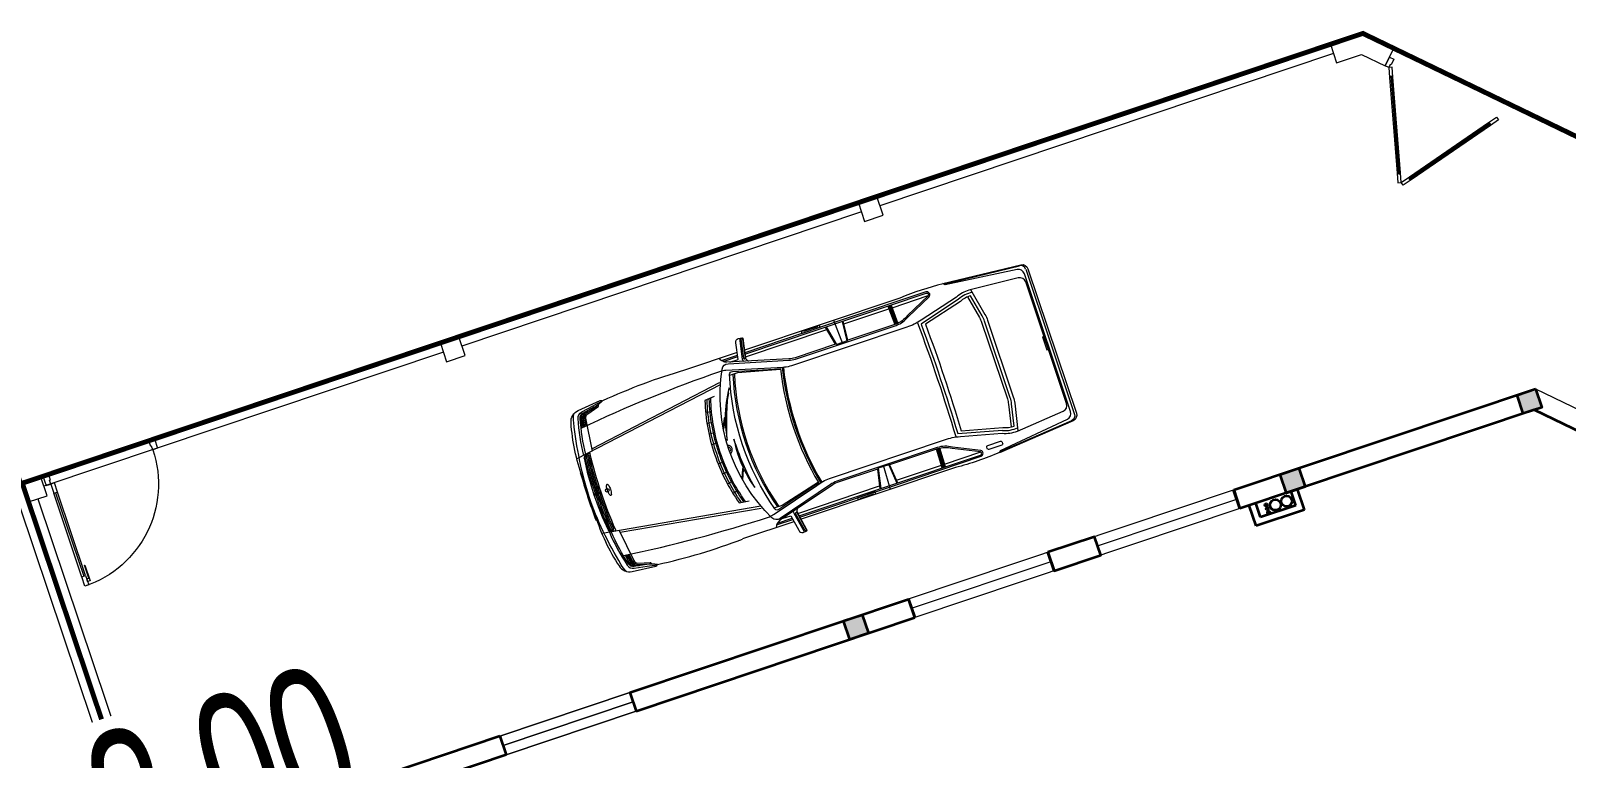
# Model space of a CAD drawing. Header units: metres. Extents: x 568336 to 569219, y 2065964 to 2066430.
# Drawn here: x 568588.57 to 568604.24, y 2066219.15 to 2066226.58 of the extents above; entities that cross this region are included whole.
import ezdxf

# ---------------------------------------------------------------- set-up
doc = ezdxf.new("R2010")
doc.units = ezdxf.units.M
for name, pattern in [('$AUDIT_BAD_LTYPE2', [0]), ('CENTER', [2, 1.25, -0.25, 0.25, -0.25]), ('HIDDEN', [0.375, 0.25, -0.125])]:
    doc.linetypes.add(name, pattern=pattern)
doc.layers.get('0').update_dxf_attribs({"linetype": 'CONTINUOUS'})
doc.layers.get('DEFPOINTS').update_dxf_attribs({"linetype": 'CONTINUOUS'})
for name, color, linetype, lineweight in [('-CENTER', 143, 'CENTER', 13), ('-CONCRETE', 1, 'CONTINUOUS', 35), ('-DIM', 9, 'CONTINUOUS', 13), ('-DOOR', 137, 'CONTINUOUS', 9), ('-LINE1', 7, 'CONTINUOUS', 18), ('-TEXT', 7, 'CONTINUOUS', 15), ('-WALL', 4, 'CONTINUOUS', 35), ('A-NoiThat', 39, 'CONTINUOUS', 13)]:
    doc.layers.add(name, color=color, linetype=linetype, lineweight=lineweight)
doc.layers.add('-RANH GIOI LO DAT', color=12, linetype='CONTINUOUS')
doc.styles.add('KTHUOC', font='', dxfattribs={"width": 0.8})
doc.styles.add('vnavanth', font='', dxfattribs={"width": 0.8})
doc.styles.get('KTHUOC').set_extended_font_data('.VnArial NarrowH')
doc.styles.get('vnavanth').set_extended_font_data('.VnAvantH')
doc.dimstyles.new('tien', dxfattribs={"dimscale": 0, "dimtxt": 1.5, "dimasz": 0.75, "dimexe": 0.45, "dimexo": 0, "dimgap": 0.25, "dimtad": 1, "dimzin": 1, "dimtxsty": 'KTHUOC', "dimblk1": 'ARCHTICK', "dimblk2": 'ARCHTICK', "dimsah": 1, "dimcen": 1, "dimdle": 0.45, "dimclrd": 37, "dimclre": 37, "dimclrt": 7, "dimaunit": 1, "dimadec": 0, "dimazin": 0, "dimtfac": 1, "dimtix": 1, "dimtofl": 0, "dimtmove": 2, "dimatfit": 3, "dimldrblk": 'ARCHTICK', "dimfxl": 1, "dimtfill": 1, "dimtolj": 1, "dimtzin": 1, "dimarcsym": 0})

# ---------------------------------------------------------------- blocks, each defined once
blk = doc.blocks.new('M19-T1')
blk.add_line((202847.357, -151653.148), (215351.531, -151653.148))
blk = doc.blocks.new('*U11')
at = {"linetype": '$AUDIT_BAD_LTYPE2'}
for p, q in [((70, 100), (70, 1000)), ((90, 1000), (90, 100))]:
    blk.add_line(p, q, dxfattribs=at)
for points in [[(50, 1000), (90, 1000), (90, 1100), (50, 1100), (50, 1000)], [(50, 1003), (50, 100)], [(50, 100), (90, 100), (90, 0), (50, 0), (50, 100)]]:
    blk.add_lwpolyline(points)
for points in [[(118, 895), (118, 1064), (90, 1064), (90, 1036), (113, 1036), (113, 895)], [(0, 0), (50, 0), (50, -40), (60, -40), (60, -100), (0, -100)], [(1200, 0), (1150, 0), (1150, -40), (1140, -40), (1140, -100), (1200, -100)]]:
    blk.add_lwpolyline(points, close=True)
at = {"linetype": '$AUDIT_BAD_LTYPE2', "ltscale": 0.3}
blk.add_arc((50, 0), 1100, 0, 90, dxfattribs=at)
blk = doc.blocks.new('A$C4E0379A3')
for p, q in [((-3008, 1028), (-3043, 837)), ((-2991, 1024), (-3026, 833)), ((-2996, 1032), (-3002, 1034)), ((-3086, 911), (-3652, 911)), ((-3264, 885), (-3090, 885)), ((-3250, 871), (-3093, 871)), ((-3188, 842), (-3098, 842)), ((-3038, 828), (-3035, 828)), ((-3021, 842), (-2142, 842)), ((-1960, 842), (-1475, 842)), ((-1476, 871), (-1470, 672)), ((-1464, 871), (-1459, 671)), ((-1453, 871), (-1447, 672)), ((-1442, 842), (-1052, 842)), ((-865, 903), (-71, 834)), ((-3607, 327), (-3545, 317)), ((-3585, 436), (-3523, 423)), ((-3623, 216), (-3560, 210)), ((-3632, 105), (-3569, 103)), ((-3632, -105), (-3569, -103)), ((-3623, -216), (-3560, -210)), ((-3607, -327), (-3545, -317)), ((-3585, -436), (-3523, -423)), ((-1476, -871), (-1470, -672)), ((-1464, -871), (-1459, -672)), ((-1453, -871), (-1447, -673)), ((-3086, -910), (-3641, -910)), ((-3264, -885), (-3090, -885)), ((-3250, -871), (-3093, -871)), ((-3188, -842), (-3098, -842)), ((-3008, -1028), (-3043, -837)), ((-2991, -1024), (-3026, -833)), ((-3021, -842), (-2142, -842)), ((-1960, -842), (-1475, -842)), ((-1442, -842), (-1052, -842)), ((-2996, -1032), (-3002, -1034))]:
    blk.add_line(p, q)
for points in [[(-3098, 842), (-3068, 1009, -0.322829), (-3030, 1045), (-2992, 1039, -0.422531), (-2986, 1031), (-3024, 825), (-3005, 788)], [(-4870, 845, 0.06824), (-4897, 765, 0.051611), (-4988, 0), (-4988, 207, -0.069896), (-4921, 771, -0.32103), (-4812, 866), (-4566, 891, -0.311578), (-4546, 881, -0.311578)], [(-4904, 412, -0.043765), (-4839, 789, -0.303464), (-4783, 841), (-4652, 864, -0.018633), (-4546, 881, -0.083909), (-4649, 846), (-4780, 823, 0.304556), (-4822, 785, 0.038587), (-4886, 417)], [(-4827, 685), (-4813, 772, -0.131143), (-4795, 818)], [(-4813, 686), (-4800, 771, -0.189017), (-4772, 824)], [(-4805, 428), (-4762, 766, -0.304567), (-4730, 804), (-4609, 838, 0.23887), (-4600, 847), (-4595, 859)], [(-4800, 687), (-4788, 769, -0.304567), (-4737, 829), (-4721, 833)], [(-4787, 688), (-4775, 768, -0.304567), (-4733, 817), (-4613, 850, 0.23887), (-4612, 851), (-4611, 854)], [(-3013, -885), (-1963, -885), (-1063, -885, 0.758852), (-1047, -828), (-1310, -704, 0.14996), (-1459, -658), (-2037, -658), (-2541, -658, 0.077307), (-2612, -669), (-3209, -833, -0.360394), (-3286, -801, -0.242572), (-3286, 801, -0.360655), (-3210, 833), (-2612, 669, 0.077307), (-2541, 658), (-2037, 658), (-1459, 658, 0.137614), (-1310, 704), (-1047, 828, 0.758852), (-1063, 885), (-1963, 885), (-3013, 885)], [(-3015, 871), (-1063, 871, -0.768317), (-1055, 840), (-1319, 716, -0.14228), (-1459, 671), (-1976, 672), (-1984, 666), (-2096, 666), (-2107, 672), (-2541, 672, -0.077278), (-2607, 683), (-3216, 850, -0.231129), (-3277, 911)], [(-869, 907, 0.039974), (-1335, 911), (-3008, 911)], [(-4844, -684, 0.027873), (-3308, -783, 0.059366), (-3253, -773), (-2747, -635, -0.079464), (-2602, -606), (-1363, -606, -0.06068), (-1199, -626), (-783, -731, 0.120949), (-629, -758), (-123, -715, 0.39497), (-63, -651), (-63, 657, 0.404135), (-125, 721), (-641, 762, 0.112937), (-783, 735), (-1199, 626, -0.06068), (-1363, 606), (-2602, 606, -0.070217), (-2747, 633), (-3253, 775, 0.044809), (-3308, 782, 0.02806), (-4844, 684)], [(-616, 731, 0.13448), (-772, 708), (-1214, 588, -0.016626), (-1214, -587), (-771, -703)], [(-759, -677, 0.11132), (-643, -700), (-596, -475, 0.051729), (-590, -414), (-590, 411, 0.050349), (-596, 470), (-644, 704, 0.111864), (-760, 681), (-1172, 574, -0.016174), (-1172, -574), (-759, -677)], [(-23, 782), (-23, -782, -0.389106), (-71, -834), (-865, -903)], [(-676, 703), (-628, 463, -0.050349), (-622, 411), (-622, -414, -0.051729), (-628, -468), (-676, -698)], [(-623, 762), (-564, 476, -0.050349), (-558, 411), (-558, -414, -0.051729), (-565, -481), (-623, -757)], [(-3452, 562), (-3554, 551, 0.073531), (-3635, 0, 0.073531), (-3554, -551), (-3452, -562)], [(-3530, -553, -0.073847), (-3612, 0, -0.073847), (-3530, 553, -0.153472)], [(-3506, -555, -0.074177), (-3588, 0, -0.074177), (-3506, 555, -0.153472)], [(-3488, -558, -0.077146), (-3574, 0, -0.077146), (-3488, 558, -0.077146)], [(-3417, 308, 0.045041), (-3467, 93, -0.050749), (-3278, 596, 0.062222), (-3412, 322), (-3425, 317), (-3463, 241)], [(-3303, 545, 0.052375), (-3409, 311), (-3419, 308), (-3467, 214)], [(-2699, 620, 0.107895), (-2700, -620, 0.109161)], [(-2687, 617, 0.107872), (-2688, -617, -0.970081)], [(-1244, 612, -0.017383), (-1244, -612, 9.34877)], [(-4914, 6, -0.025368), (-4898, 390, -0.026384)], [(-4870, 6, -0.025968), (-4853, 394, 0.502127), (-4857, 398), (-4908, 388)], [(-4899, 6, -0.025667), (-4883, 393, -0.026384)], [(-4885, 6, -0.02596), (-4867, 396, -0.026384)], [(-4988, 259), (-4994, 259, 0.001921), (-5000, 0)], [(-4988, -259), (-4994, -259, -0.001921), (-5000, 0)], [(-4870, -845, -0.06824), (-4897, -765, -0.051611), (-4988, 0), (-4988, -207, 0.069896), (-4921, -771, 0.32103), (-4812, -866), (-4566, -891, 0.311578), (-4546, -881, 0.311578)], [(-3401, -235, 0.045041), (-3354, -451, -0.050749), (-3398, 84, 0.062222), (-3402, -221), (-3412, -231), (-3449, -323)], [(-3446, -343), (-3402, -237), (-3395, -229, -0.052375), (-3399, 28)], [(-4898, -390, -0.025409), (-4914, -6, -0.026384)], [(-4908, -388), (-4857, -398, 0.502127), (-4853, -394, -0.02601), (-4870, -6, -0.026384)], [(-4883, -393, -0.025709), (-4899, -6, -0.026384)], [(-4867, -396, -0.026002), (-4885, -6, -0.026384)], [(-4906, -412, 0.046101), (-4839, -789, 0.303464), (-4783, -841), (-4652, -864, 0.018633), (-4546, -881, 0.083909), (-4649, -846), (-4780, -823, -0.304556), (-4822, -785, -0.038587), (-4886, -417)], [(-4805, -428), (-4762, -766, 0.304567), (-4730, -804), (-4609, -838, -0.23887), (-4600, -847), (-4595, -859)], [(-4827, -685), (-4813, -772, 0.131143), (-4795, -818)], [(-4813, -686), (-4800, -771, 0.189017), (-4772, -824)], [(-4800, -687), (-4788, -769, 0.304567), (-4737, -829), (-4721, -833)], [(-4787, -688), (-4775, -768, 0.304567), (-4733, -817), (-4613, -850, -0.23887), (-4612, -851), (-4611, -854)], [(-3015, -871), (-1063, -871, 0.768317), (-1055, -840), (-1319, -716, 0.149181), (-1459, -672), (-1976, -672), (-1984, -666), (-2096, -666), (-2107, -672), (-2541, -672, 0.077278), (-2607, -683), (-3216, -850, 0.228236), (-3277, -910)], [(-3098, -842), (-3068, -1009, 0.322829), (-3030, -1045), (-2992, -1039, 0.422531), (-2986, -1031), (-3024, -825), (-3005, -788)], [(-869, -907, -0.041495), (-1348, -910), (-3008, -910)]]:
    blk.add_lwpolyline(points, format="xyb")
for points in [[(-3016, 1043), (-3058, 831), (-3055, 803)], [(-2204, 911), (-2204, 885), (-2394, 885), (-2394, 911)], [(-2225, 911), (-2225, 901), (-2375, 901), (-2375, 911)], [(-2107, 672), (-2147, 871)], [(-2096, 666), (-2138, 871)], [(-2048, 911), (-2037, 658)], [(-1984, 666), (-1965, 871)], [(-1976, 672), (-1957, 871)], [(-1442, 871), (-1437, 672)], [(-3355, 654), (-4981, 402)], [(-3358, 675), (-4802, 452)], [(-2721, 607), (-3148, 713), (-3235, 713)], [(-52, 73), (-81, 73), (-81, -67), (-52, -67)], [(-52, 56), (-64, 56), (-64, -50), (-52, -50)], [(-3355, -654), (-4981, -402)], [(-3358, -675), (-4802, -452)], [(-2721, -607), (-3148, -713), (-3235, -713)], [(-2107, -672), (-2147, -871)], [(-2096, -666), (-2138, -871)], [(-2048, -910), (-2037, -658)], [(-1984, -666), (-1965, -871)], [(-1976, -672), (-1957, -871)], [(-1442, -871), (-1437, -673)], [(-3016, -1043), (-3058, -831), (-3055, -803)], [(-2204, -911), (-2204, -885), (-2394, -885), (-2394, -911)], [(-2225, -911), (-2225, -901), (-2375, -901), (-2375, -911)]]:
    blk.add_lwpolyline(points)
for points in [[(-51, -742), (-51, 742, 0.373826), (-106, 805), (-855, 891), (-873, 911), (-57, 841, -0.383818), (0, 777), (0, -777, -0.383818), (-57, -841), (-873, -911), (-855, -891), (-106, -805, 0.373826)], [(-2720, -616), (-3193, -743, -0.388671), (-3229, -725, -0.143383), (-3230, 726, -0.390953), (-3193, 744), (-2720, 613, 0.106047)], [(-4855, 0, -0.027521), (-4837, 410, 0.543027), (-4844, 416), (-4897, 402, 0.308444), (-4911, 385, 0.028524), (-4934, 0, 0.028524), (-4911, -385, 0.308444), (-4897, -402), (-4844, -416, 0.543027), (-4837, -410, -0.027521)], [(-4788, -1, -0.027754), (-4787, 23, -0.037978), (-4784, 41, -0.078467), (-4777, 56, -0.253942), (-4772, 59, -0.253942), (-4767, 56, -0.078467), (-4761, 41, -0.037978), (-4757, 23, -0.027754), (-4756, -1, -0.027754), (-4757, -26, -0.037978), (-4761, -44, -0.078467), (-4767, -59, -0.253942), (-4772, -62, -0.253942), (-4777, -59, -0.078467), (-4784, -44, -0.037978), (-4787, -26, -0.027754)], [(-964, -803), (-826, -803, -0.414214), (-812, -816), (-812, -830, -0.414214), (-826, -843), (-964, -843, -0.414214), (-978, -830), (-978, -816, -0.414214)]]:
    blk.add_lwpolyline(points, format="xyb", close=True)
blk.add_lwpolyline([(-4934, 6), (-4862, 6), (-4862, -6), (-4934, -6)], close=True)
blk.add_circle((-4790, 0), 18.6)
for centre, radius, start, end in [((-3001, 1027), 7.1, 97.391, 169.6732), ((-2998, 1026), 7.1, 349.5958, 77.7177), ((-3881, -5392), 6308, 87.9178, 96.0471), ((-3036, 835), 7.1, 169.6732, 254.7635), ((-3033, 834), 7.1, 254.7635, 349.5958), ((-76, 782), 52.4, 0, 85.0453), ((-759, 1), 2540, 163.7108, 196.3207), ((-760, 1), 2524, 163.6221, 196.4284), ((-4907, 383), 4.88, 104.8511, 173.4195), ((-3490, 0), 43.4, 283.8142, 76.2369), ((-3490, 0), 27.3, 291.602, 68.4492), ((-4907, -383), 4.88, 186.5805, 255.1489), ((-651, -432), 297, 246.2045, 276.7034), ((-3886, 5391), 6307, 263.9971, 272.2302), ((-3036, -835), 7.1, 105.2365, 190.3268), ((-3033, -834), 7.1, 10.4042, 105.2365), ((-3001, -1027), 7.1, 190.3268, 262.609), ((-2998, -1026), 7.1, 282.2823, 10.4042)]:
    blk.add_arc(centre, radius, start, end)
blk = doc.blocks.new('CONG2')
at = {"layer": '-LINE1', "lineweight": 18}
blk.add_line((257137, -126793), (257137, -126693), dxfattribs=at)
at = {"ltscale": 100}
for p, q in [((255907, -126606), (256397, -125757)), ((256427, -125775), (255937, -126623)), ((256527, -125775), (257017, -126623)), ((257047, -126606), (256557, -125757))]:
    blk.add_line(p, q, dxfattribs=at)
for points in [[(256477, -125688), (256427, -125775), (256416, -125768), (256421, -125760), (256412, -125755), (256407, -125763), (256397, -125757), (256447, -125671)], [(256477, -125688), (256527, -125775), (256538, -125768), (256533, -125760), (256541, -125755), (256546, -125763), (256557, -125757), (256507, -125671)], [(255917, -126612), (255912, -126621), (255921, -126626), (255926, -126617), (255937, -126623), (255887, -126710), (255857, -126693), (255907, -126606)], [(257036, -126612), (257041, -126621), (257033, -126626), (257028, -126617), (257017, -126623), (257067, -126710), (257097, -126693), (257047, -126606)], [(257087, -126728), (257097, -126728), (257097, -126693), (257137, -126693), (257137, -126793), (257087, -126793)]]:
    blk.add_lwpolyline(points, close=True, dxfattribs=at)
at = {"color": 8, "ltscale": 100}
for points in [[(256412, -125755), (256421, -125760), (255921, -126626), (255912, -126621)], [(256541, -125755), (256533, -125760), (257033, -126626), (257041, -126621)]]:
    blk.add_lwpolyline(points, close=True, dxfattribs=at)
blk = doc.blocks.new('A$C5C575821')
at = {"layer": '-CONCRETE'}
h = blk.add_hatch(color=256, dxfattribs=at)
h.dxf.hatch_style = 1
h.paths.add_polyline_path([(0, 200), (0, 0), (200, 0), (200, 200)])
blk.add_lwpolyline([(0, 0), (200, 0), (200, 200), (0, 200)], close=True, dxfattribs=at)
blk = doc.blocks.new('M18-T1')
at = {"layer": '-CONCRETE'}
for centre, radius in [((201773, -97483, 0), 13), ((201812, -97483, 0), 13), ((201853, -97483, 0), 13), ((201823, -97573, 0), 55), ((201823, -97694, 0), 55)]:
    blk.add_circle(centre, radius, dxfattribs=at)
at = {"layer": '-DOOR'}
for p, q in [((201903, -89319), (201903, -90719)), ((201903, -90719), (201903, -89319)), ((202003, -89319), (202003, -90719)), ((202003, -90719), (202003, -89319)), ((202103, -89319), (202103, -90719)), ((202103, -90719), (202103, -89319)), ((202004, -93718), (202004, -95219)), ((201904, -95718), (201904, -95218)), ((202104, -95718), (202104, -95218)), ((202004, -95719), (202003, -97218))]:
    blk.add_line(p, q, dxfattribs=at)
blk.add_lwpolyline([(201904, -97218), (201904, -93718), (202104, -93718), (202104, -97218)], close=True, dxfattribs=at)
blk.add_lwpolyline([(202102, -100468), (199928, -102694), (195581, -102694)], dxfattribs=at)
at = {"layer": '-LINE1', "ltscale": 10}
for points in [[(205900, -85719), (206100, -85719), (206100, -85519), (205900, -85519)], [(205900, -90219), (206100, -90219), (206100, -90019), (205900, -90019)], [(205900, -94719), (206100, -94719), (206100, -94519), (205900, -94519)]]:
    blk.add_lwpolyline(points, close=True, dxfattribs=at)
at = {"layer": '-LINE1', "linetype": 'Continuous', "ltscale": 10}
for points in [[(205900, -85619), (200602, -85619)], [(206002, -90019), (206002, -85719)], [(206002, -94519), (206002, -90219)], [(206002, -99601), (206002, -94719)]]:
    blk.add_lwpolyline(points, dxfattribs=at)
at = {"layer": '-LINE1', "ltscale": 10}
for points in [[(206102, -99951), (206102, -99951), (206102, -99601), (205902, -99601), (205902, -99870)], [(205902, -99870), (205715, -100062), (205858, -100202), (206102, -99951)]]:
    blk.add_lwpolyline(points, dxfattribs=at)
at = {"layer": '-RANH GIOI LO DAT', "linetype": 'HIDDEN', "ltscale": 10, "const_width": 50}
blk.add_lwpolyline([(201104, -105068), (206102, -99951), (206102, -85519), (195102, -85519), (195102, -105207)], close=True, dxfattribs=at)
at = {"layer": '-WALL'}
for p, q in [((202102, -89319), (202102, -87519)), ((201902, -89319), (201902, -87719)), ((202102, -89319), (201902, -89319)), ((201903, -90719), (201903, -93718)), ((202103, -90719), (201903, -90719)), ((202103, -90719), (202103, -93718)), ((202103, -93718), (201903, -93718)), ((201904, -93718), (202104, -93718)), ((201682, -97839), (201682, -97319)), ((201682, -97319), (201902, -97319)), ((202103, -97218), (201903, -97218)), ((201904, -97218), (202104, -97218)), ((201752, -97769), (201752, -97389)), ((201752, -97389), (201902, -97389)), ((201752, -97769), (201902, -97769)), ((201682, -97839), (201902, -97839)), ((201016, -101294), (201902, -100387))]:
    blk.add_line(p, q, dxfattribs=at)
at = {"layer": '-WALL', "color": 250}
for p, q in [((201903, -95219), (202103, -95219)), ((201903, -95719), (202103, -95719))]:
    blk.add_line(p, q, dxfattribs=at)
at = {"layer": '-WALL', "linetype": 'Continuous', "ltscale": 10}
for p, q in [((201902, -100387), (201903, -97218)), ((202103, -97218), (202102, -100468))]:
    blk.add_line(p, q, dxfattribs=at)
at = {"layer": '-WALL'}
blk.add_lwpolyline([(202103, -95219), (201903, -95219), (201903, -95719), (202103, -95719)], close=True, dxfattribs=at)
at = {"layer": '-DOOR', "xscale": -1, "rotation": 90}
blk.add_blockref('*U11', (206002, -85741), dxfattribs=at)
at = {"layer": '-DOOR', "rotation": 45.96418335143818}
blk.add_blockref('CONG2', (-64103, -196854), dxfattribs=at)
at = {"layer": '-WALL', "xscale": -1}
for p in [(202102, -93219), (202102, -97919), (202102, -100468)]:
    blk.add_blockref('A$C5C575821', p, dxfattribs=at)
at = {"layer": 'A-NoiThat', "rotation": 270}
blk.add_blockref('A$C4E0379A3', (204134, -95946), dxfattribs=at)
at = {"layer": '-TEXT', "color": 2, "style": 'vnavanth'}
blk.add_text('S¢N SAU', height=200, dxfattribs=at).set_placement((202217, -86432))
blk = doc.blocks.new('M1-T1')
at = {"layer": '-CONCRETE', "color": 1, "linetype": 'HIDDEN', "ltscale": 10, "const_width": 50}
blk.add_lwpolyline([(191582, 50952), (197582, 50952), (197582, 30952), (191582, 30952)], close=True, dxfattribs=at)
at = {"layer": '-LINE1', "lineweight": 18}
for p, q in [((191582, 34952), (191582, 30952)), ((191681, 31152), (191681, 33952))]:
    blk.add_line(p, q, dxfattribs=at)
blk.add_lwpolyline([(191582, 50952), (197582, 50952), (197582, 30952), (191582, 30952)], close=True, dxfattribs=at)
blk = doc.blocks.new('_ArchTick')
at = {"color": 0, "linetype": 'ByBlock', "const_width": 0.15}
blk.add_lwpolyline([(-0.5, -0.5), (0.5, 0.5)], dxfattribs=at)
blk = doc.blocks.new('*D180')
at = {"color": 37, "lineweight": -2, "transparency": 16777216}
for p, q in [((568591.654, 2066218.801), (568592.031, 2066217.678)), ((568591.888, 2066218.105), (568592.599, 2066218.343)), ((568589.758, 2066218.164), (568590.135, 2066217.042)), ((568589.992, 2066217.468), (568589.281, 2066217.23))]:
    blk.add_line(p, q, dxfattribs=at)
at = {"layer": 'DEFPOINTS', "color": 0, "transparency": 16777216}
blk.add_point((568589.992, 2066217.468), dxfattribs=at)
at = {"color": 37, "lineweight": -2, "transparency": 16777216, "xscale": 0.75, "yscale": 0.75, "zscale": 0.75}
for p, rotation in [((568591.888, 2066218.105), 198.551499723917), ((568589.992, 2066217.468), 18.55149972391701)]:
    blk.add_blockref('_ArchTick', p, dxfattribs=dict(at, rotation=rotation))
at = {"color": 7, "transparency": 16777216, "insert": (568590.573, 2066218.878), "char_height": 1.5, "attachment_point": 5, "rotation": 18.5515, "style": 'KTHUOC', "bg_fill": 3, "box_fill_scale": 1.1, "bg_fill_color": 256, "bg_fill_true_color": 13158600, "bg_fill_transparency": 0}
blk.add_mtext('\\A1;2,00 ', dxfattribs=at)
at = {"layer": 'DEFPOINTS', "color": 0, "transparency": 16777216}
for p in [(568591.654, 2066218.801), (568589.758, 2066218.164)]:
    blk.add_point(p, dxfattribs=at)

msp = doc.modelspace()

# ---------------------------------------------------------------- block references
at = {"layer": '-CENTER', "xscale": 0.001, "yscale": 0.001, "zscale": 0.001, "rotation": 108.5514997291008}
msp.add_blockref('M19-T1', (568512.75, 2065970.972), dxfattribs=at)

# ---------------------------------------------------------------- next in the draw order: block references
at = {"layer": '-CENTER', "xscale": 0.001, "yscale": 0.001, "zscale": 0.001, "rotation": 108.5514997345284}
msp.add_blockref('M18-T1', (568572.983, 2065999.355), dxfattribs=at)

# ---------------------------------------------------------------- next in the draw order: block references
at = {"layer": '-DIM', "xscale": 0.001, "yscale": 0.001, "zscale": 0.001, "rotation": 198.5504143414657}
msp.add_blockref('M1-T1', (568760.266, 2066312.25), dxfattribs=at)

# ---------------------------------------------------------------- next in the draw order: dimensions: what is measured, and where the dimension line sits
dim = msp.add_aligned_dim(p1=(568591.654, 2066218.801), p2=(568589.758, 2066218.164), distance=0.734, dimstyle='tien', override={"dimscale": 1, "dimpost": ' '})
dim.commit()
dim.dimension.update_dxf_attribs({"geometry": '*D180', "text_midpoint": (568590.573, 2066218.878)})

doc.saveas('drawing.dxf')
